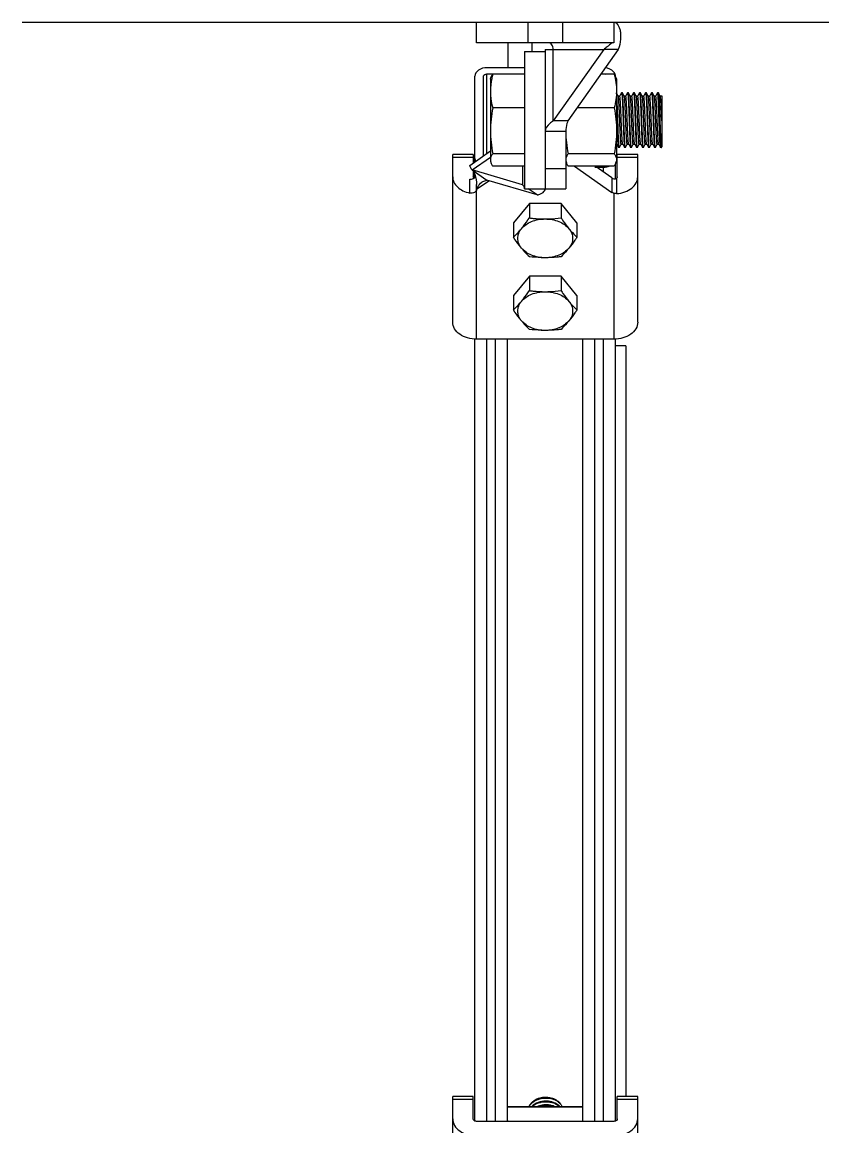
# Model space of a CAD drawing. Extents: x 27938 to 1507990, y 110129 to 923079.
# Drawn here: x 474675 to 477389, y 380201 to 383946 of the extents above; entities that cross this region are included whole.
import ezdxf

# ---------------------------------------------------------------- set-up
doc = ezdxf.new("R2010")
doc.units = 0
doc.header["$LTSCALE"] = 1000
doc.header["$MEASUREMENT"] = 0
doc.layers.add('BZ', color=2, linetype='Continuous')

msp = doc.modelspace()

# ---------------------------------------------------------------- linework, layer by layer
at = {"linetype": 'Continuous'}
for p, q in [((476215.9, 383876.5), (476215.9, 383946.2)), ((476215.9, 383946.2), (476680.6, 383946.2)), ((476390.2, 383876.5), (476390.2, 383946.2)), ((476506.3, 383946.2), (476506.3, 383876.5)), ((476680.6, 383946.2), (476680.6, 383876.5)), ((476680.6, 383876.5), (476215.9, 383876.5)), ((476322.1, 383876.5), (476322.1, 383791.4)), ((476402.6, 383876.5), (476402.6, 383846.1)), ((476378.5, 383846.1), (476378.5, 383381.5)), ((476378.5, 383846.1), (476448.2, 383846.1)), ((476448.2, 383853.3), (476448.2, 383381.5)), ((476448.2, 383853.3), (476646.5, 383853.3)), ((476646.5, 383853.3), (476475.4, 383611.3)), ((476475.4, 383611.3), (476475.4, 383853.3)), ((476695.8, 383853.3), (476524.7, 383611.3)), ((476695.8, 383853.3), (476646.5, 383853.3)), ((476378.5, 383791.4), (476250.7, 383791.4)), ((476210.1, 383472.8), (476210.1, 383762.6)), ((476239.1, 383493.3), (476239.1, 383762.6)), ((476250.7, 383501.5), (476250.7, 383770.9)), ((476250.7, 383770.9), (476378.5, 383770.9)), ((476262.4, 383753.2), (476264.2, 383758.3)), ((476262.4, 383753.2), (476262.4, 383474.4)), ((476378.5, 383769.3), (476270.2, 383769.3)), ((476682, 383769.3), (476636.4, 383769.3)), ((476637.5, 383770.9), (476645.7, 383770.9)), ((476645.7, 383769.3), (476645.7, 383770.9)), ((476688, 383758.3), (476689.8, 383753.2)), ((476689.8, 383753.2), (476689.8, 383474.4)), ((476695.8, 383695.7), (476689.8, 383706.1)), ((476706.9, 383706.6), (476700.7, 383695.8)), ((476706.9, 383706.6), (476707.1, 383706.7)), ((476709.7, 383706.7), (476707.1, 383706.7)), ((476709.9, 383706.6), (476709.7, 383706.7)), ((476716.1, 383695.7), (476709.9, 383706.6)), ((476727.3, 383706.6), (476721, 383695.8)), ((476727.3, 383706.6), (476727.5, 383706.7)), ((476730, 383706.7), (476727.5, 383706.7)), ((476730.2, 383706.6), (476730, 383706.7)), ((476736.5, 383695.7), (476730.2, 383706.6)), ((476747.6, 383706.6), (476741.3, 383695.8)), ((476747.6, 383706.6), (476747.8, 383706.7)), ((476750.3, 383706.7), (476747.8, 383706.7)), ((476750.5, 383706.6), (476750.3, 383706.7)), ((476756.8, 383695.7), (476750.5, 383706.6)), ((476767.9, 383706.6), (476761.7, 383695.8)), ((476767.9, 383706.6), (476768.1, 383706.7)), ((476770.7, 383706.7), (476768.1, 383706.7)), ((476770.9, 383706.6), (476770.7, 383706.7)), ((476777.1, 383695.7), (476770.9, 383706.6)), ((476788.3, 383706.6), (476782, 383695.8)), ((476788.3, 383706.6), (476788.5, 383706.7)), ((476791, 383706.7), (476788.5, 383706.7)), ((476791.2, 383706.6), (476791, 383706.7)), ((476797.4, 383695.7), (476791.2, 383706.6)), ((476808.6, 383706.6), (476802.3, 383695.8)), ((476808.6, 383706.6), (476808.8, 383706.7)), ((476811.3, 383706.7), (476808.8, 383706.7)), ((476811.5, 383706.6), (476811.3, 383706.7)), ((476817.8, 383695.7), (476811.5, 383706.6)), ((476828.9, 383706.6), (476822.7, 383695.8)), ((476829.1, 383706.7), (476828.9, 383706.6)), ((476831.6, 383706.7), (476829.1, 383706.7)), ((476831.6, 383706.7), (476831.8, 383706.6)), ((476838.1, 383695.7), (476831.8, 383706.6)), ((476831.8, 383706.6), (476831.9, 383706.4)), ((476695.9, 383695.5), (476695.8, 383695.7)), ((476700.8, 383695.7), (476695.8, 383695.7)), ((476696.1, 383695.2), (476695.9, 383695.5)), ((476716.2, 383695.5), (476716.1, 383695.7)), ((476721.1, 383695.7), (476716.1, 383695.7)), ((476736.6, 383695.5), (476736.5, 383695.7)), ((476741.4, 383695.7), (476736.5, 383695.7)), ((476756.9, 383695.5), (476756.8, 383695.7)), ((476761.8, 383695.7), (476756.8, 383695.7)), ((476757, 383695.3), (476756.9, 383695.5)), ((476777.2, 383695.5), (476777.1, 383695.7)), ((476782.1, 383695.7), (476777.1, 383695.7)), ((476797.5, 383695.5), (476797.4, 383695.7)), ((476802.4, 383695.7), (476797.4, 383695.7)), ((476817.9, 383695.5), (476817.8, 383695.7)), ((476822.7, 383695.7), (476817.8, 383695.7)), ((476838.2, 383695.5), (476838.1, 383695.7)), ((476843.1, 383695.7), (476838.1, 383695.7)), ((476843.2, 383696.1), (476843, 383695.8)), ((476843.2, 383695.7), (476843.1, 383695.7)), ((476843.2, 383696.1), (476843.2, 383523.1)), ((476378.5, 383655.5), (476270.2, 383655.5)), ((476682, 383655.5), (476555.9, 383655.5)), ((476524.7, 383611.3), (476475.4, 383611.3)), ((476517.9, 383575.7), (476448.2, 383575.7)), ((476517.9, 383575.7), (476517.9, 383381.5)), ((476689.8, 383531.9), (476690.5, 383531.9)), ((476690.4, 383532.1), (476690.5, 383531.9)), ((476690.5, 383531.9), (476696.8, 383521.1)), ((476696.8, 383521.1), (476697, 383520.9)), ((476699.5, 383520.9), (476697, 383520.9)), ((476699.7, 383521.1), (476699.5, 383520.9)), ((476699.7, 383521.1), (476705.9, 383531.9)), ((476705.9, 383531.9), (476710.8, 383531.9)), ((476710.7, 383532.1), (476710.6, 383532.3)), ((476710.7, 383532.1), (476710.8, 383531.9)), ((476710.8, 383531.9), (476717.1, 383521.1)), ((476717.1, 383521.1), (476717.3, 383520.9)), ((476719.8, 383520.9), (476717.3, 383520.9)), ((476720, 383521.1), (476719.8, 383520.9)), ((476720, 383521.1), (476726.3, 383531.9)), ((476726.2, 383531.9), (476731.1, 383531.9)), ((476731, 383532.1), (476731.1, 383531.9)), ((476731.1, 383531.9), (476737.4, 383521.1)), ((476737.4, 383521.1), (476737.6, 383520.9)), ((476740.2, 383520.9), (476737.6, 383520.9)), ((476740.4, 383521.1), (476740.2, 383520.9)), ((476740.4, 383521.1), (476746.6, 383531.9)), ((476746.5, 383531.9), (476751.5, 383531.9)), ((476751.4, 383532.1), (476751.5, 383531.9)), ((476751.5, 383531.9), (476757.8, 383521.1)), ((476757.8, 383521.1), (476758, 383520.9)), ((476760.5, 383520.9), (476758, 383520.9)), ((476760.7, 383521.1), (476760.5, 383520.9)), ((476760.7, 383521.1), (476766.9, 383531.9)), ((476766.8, 383531.9), (476771.8, 383531.9)), ((476771.7, 383532.1), (476771.8, 383531.9)), ((476771.8, 383531.9), (476778.1, 383521.1)), ((476778.1, 383521.1), (476778.3, 383520.9)), ((476780.8, 383520.9), (476778.3, 383520.9)), ((476781, 383521.1), (476780.8, 383520.9)), ((476781, 383521.1), (476787.2, 383531.9)), ((476787.2, 383531.9), (476792.1, 383531.9)), ((476792, 383532.1), (476792.1, 383531.9)), ((476792.1, 383531.9), (476798.4, 383521.1)), ((476798.4, 383521.1), (476798.6, 383520.9)), ((476801.1, 383520.9), (476798.6, 383520.9)), ((476801.3, 383521.1), (476801.1, 383520.9)), ((476801.3, 383521.1), (476807.6, 383531.9)), ((476807.5, 383531.9), (476812.5, 383531.9)), ((476812.4, 383532.1), (476811.7, 383534.6)), ((476812.4, 383532.1), (476812.5, 383531.9)), ((476812.5, 383531.9), (476818.7, 383521.1)), ((476818.7, 383521.1), (476818.9, 383520.9)), ((476821.5, 383520.9), (476818.9, 383520.9)), ((476821.7, 383521.1), (476821.5, 383520.9)), ((476821.7, 383521.1), (476827.9, 383531.9)), ((476827.8, 383531.9), (476832.8, 383531.9)), ((476832.7, 383532.1), (476832.8, 383531.9)), ((476832.8, 383531.9), (476839.1, 383521.1)), ((476841.8, 383520.9), (476839.3, 383520.9)), ((476841.8, 383520.9), (476842, 383521.1)), ((476842, 383521.1), (476843.2, 383523.1)), ((476134.6, 382928.9), (476134.6, 383497.7)), ((476204.3, 383497.7), (476134.6, 383497.7)), ((476204.3, 383487.5), (476134.6, 383487.5)), ((476192.9, 383460.6), (476262.4, 383509.8)), ((476200.6, 383445.2), (476262.4, 383488.9)), ((476204.3, 383497.7), (476204.3, 383468.7)), ((476378.5, 383500), (476270.2, 383500)), ((476682, 383500), (476525.8, 383500)), ((476692.1, 383421.8), (476692.1, 383497.7)), ((476761.8, 383497.7), (476692.1, 383497.7)), ((476761.8, 383487.5), (476692.1, 383487.5)), ((476761.8, 382928.9), (476761.8, 383497.7)), ((476200.6, 383445.2), (476249.9, 383410.4)), ((476371.7, 383395.1), (476200.6, 383445.2)), ((476262.4, 383474.4), (476264.2, 383469.3)), ((476378.5, 383458.3), (476270.2, 383458.3)), ((476371.7, 383458.3), (476371.7, 383395.1)), ((476448.2, 383449.5), (476517.9, 383449.5)), ((476517.9, 383474.4), (476519.8, 383469.3)), ((476682, 383458.3), (476525.8, 383458.3)), ((476547.5, 383458.3), (476673.7, 383369.1)), ((476616.6, 383454.6), (476645.7, 383454.6)), ((476673.7, 383418.4), (476617.2, 383458.3)), ((476645.7, 383438.2), (476645.7, 383454.6)), ((476686.3, 383415), (476686.3, 383465.6)), ((476688, 383469.3), (476689.8, 383474.4)), ((476192.7, 383366.7), (476192.7, 383413.6)), ((476204.3, 383442.6), (476204.3, 383421.8)), ((476210.1, 383419.2), (476210.1, 383429.4)), ((476210.1, 383429.3), (476213.3, 383417.7)), ((476215.9, 383379.5), (476256.7, 383408.4)), ((476421, 383360.3), (476249.9, 383410.4)), ((476673.7, 383418.4), (476673.7, 383369.1)), ((476690.1, 383417.2), (476690.1, 383364.7)), ((476215.9, 382871.5), (476215.9, 383395.2)), ((476378.5, 383381.5), (476517.9, 383381.5)), ((476421, 383360.3), (476391, 383381.5)), ((476394.5, 383331.4), (476340.9, 383265.7)), ((476394.5, 383331.4), (476394.5, 383282.6)), ((476501.8, 383331.4), (476394.5, 383331.4)), ((476501.8, 383331.4), (476501.8, 383282.6)), ((476555.5, 383265.7), (476501.8, 383331.4)), ((476680.5, 383365.8), (476680.5, 382871.5)), ((476340.9, 383265.7), (476340.9, 383216.8)), ((476555.5, 383265.7), (476555.5, 383216.8)), ((476394.5, 383085), (476340.9, 383019.3)), ((476394.5, 383085), (476394.5, 383036.1)), ((476501.8, 383085), (476394.5, 383085)), ((476501.8, 383085), (476501.8, 383036.1)), ((476555.5, 383019.3), (476501.8, 383085)), ((476340.9, 383019.3), (476340.9, 382970.4)), ((476555.5, 383019.3), (476555.5, 382970.4)), ((476210.1, 380221.2), (476210.1, 382871.5)), ((476680.5, 382871.5), (476215.9, 382871.5)), ((476250.7, 380220), (476250.7, 382871.5)), ((476279.8, 380220), (476279.8, 382871.5)), ((476320.4, 380220), (476320.4, 382871.5)), ((476576, 380220), (476576, 382871.5)), ((476616.6, 380220), (476616.6, 382871.5)), ((476645.7, 380220), (476645.7, 382871.5)), ((476686.3, 380221.2), (476686.3, 382871.5)), ((476721.2, 382848.8), (476686.3, 382848.8)), ((476721.2, 382848.8), (476721.2, 380304.1)), ((476134.6, 379735.4), (476134.6, 380304.1)), ((476204.3, 380304.1), (476134.6, 380304.1)), ((476204.3, 380228.2), (476204.3, 380304.1)), ((476692.1, 380228.2), (476692.1, 380304.1)), ((476761.8, 380304.1), (476692.1, 380304.1)), ((476761.8, 379735.4), (476761.8, 380304.1)), ((476204.3, 380293.9), (476134.6, 380293.9)), ((476320.4, 380271), (476576, 380271)), ((476320.4, 380269.3), (476576, 380269.3)), ((476761.8, 380293.9), (476692.1, 380293.9)), ((476680.5, 380220), (476215.9, 380220)), ((476322.5, 380221.5), (476323.9, 380220)), ((476572.5, 380220), (476573.9, 380221.5))]:
    msp.add_line(p, q, dxfattribs=at)
for points in [[(476204.8, 383442.2), (476206.6, 383438.5), (476210.1, 383429.3)], [(476213.3, 383417.7), (476215.4, 383404.7), (476215.9, 383395.2)]]:
    msp.add_lwpolyline(points, dxfattribs=at)
for centre, radius, start, end in [((476664.2, 383762.2), 22.2, 17.8947, 22.1691), ((476287.4, 383510.1), 108.4, 215.5714, 216.7651), ((476194.7, 383439.4), 25.6, 292.244, 297.8329), ((476195.4, 383438.1), 24, 297.8753, 299.7704), ((476108.3, 383457.8), 334.9, 313.9914, 320.7735), ((476627.1, 383392.1), 334.9, 219.2265, 226.0086), ((476108.3, 383211.4), 334.9, 313.9914, 320.7735), ((476627.1, 383145.7), 334.9, 219.2265, 226.0086), ((476453.4, 380231.5), 68.9, 69.4703, 74.8773), ((476450.7, 380221.5), 67.1, 100.3047, 102.2499), ((476450.8, 380208.7), 67.6, 99.5601, 100.813), ((476454.3, 380232.5), 66.1, 69.6939, 69.8962), ((476455.3, 380235), 63.5, 65.0364, 69.7243), ((476467.8, 380243.2), 40.6, 43.29, 44.8708)]:
    msp.add_arc(centre, radius, start, end, dxfattribs=at)
for points, knots in [([(476680.6, 383946.2), (476692.1, 383946.2), (476701.8, 383924.9), (476704, 383904.5), (476703.7, 383881.9), (476699.8, 383864.8), (476695.8, 383853.3)], [0, 0, 0, 0, 0.34128, 0.481725, 0.640517, 1, 1, 1, 1]), ([(476475.4, 383853.3), (476475.4, 383859), (476473.3, 383869.6), (476463.5, 383876.5), (476459, 383876.5)], [0, 0, 0, 0, 0.55976, 1, 1, 1, 1]), ([(476661.5, 383865.2), (476660.4, 383864.3), (476655.5, 383860.2), (476650.5, 383856.2), (476646.5, 383853.3)], [0, 0, 0, 0, 0.226541, 1, 1, 1, 1]), ([(476680.6, 383876.5), (476677.6, 383876.5), (476670.4, 383873), (476664.9, 383868.1), (476661.5, 383865.2)], [0, 0, 0, 0, 0.400704, 1, 1, 1, 1]), ([(476250.7, 383791.4), (476240.7, 383791.4), (476222.2, 383787.6), (476210.1, 383770.5), (476210.1, 383762.6)], [0, 0, 0, 0, 0.559767, 1, 1, 1, 1]), ([(476684.7, 383770.6), (476683.6, 383773.3), (476676.1, 383784.7), (476662, 383790), (476651.7, 383791.1)], [0, 0, 0, 0, 0.221061, 1, 1, 1, 1]), ([(476270.2, 383769.3), (476269, 383764.6), (476264.6, 383745.9), (476262.4, 383726.7), (476262.4, 383712.4)], [0, 0, 0, 0, 0.252048, 1, 1, 1, 1]), ([(476264.2, 383758.1), (476264.5, 383759.1), (476266.1, 383763), (476268.4, 383766.6), (476270.2, 383769.3)], [0, 0, 0, 0, 0.238306, 1, 1, 1, 1]), ([(476688, 383758.1), (476687.7, 383759.1), (476686.1, 383763), (476683.8, 383766.6), (476682, 383769.3)], [0, 0, 0, 0, 0.238306, 1, 1, 1, 1]), ([(476682, 383769.3), (476684.4, 383760), (476688.3, 383741.1), (476689.8, 383721.9), (476689.8, 383712.4)], [0, 0, 0, 0, 0.502209, 1, 1, 1, 1]), ([(476686.3, 383762.6), (476686.3, 383763.7), (476686.2, 383765.9), (476685.6, 383768), (476685.3, 383769)], [0, 0, 0, 0, 0.496614, 1, 1, 1, 1]), ([(476262.4, 383712.4), (476262.4, 383707.6), (476263.1, 383688.4), (476266.6, 383669.4), (476270.2, 383655.5)], [0, 0, 0, 0, 0.248826, 1, 1, 1, 1]), ([(476689.8, 383712.4), (476689.8, 383702.8), (476688.3, 383683.6), (476684.4, 383664.8), (476682, 383655.5)], [0, 0, 0, 0, 0.497791, 1, 1, 1, 1]), ([(476707.1, 383706.7), (476707.3, 383706.7), (476707.5, 383706.3), (476707.7, 383705.6), (476707.9, 383704.3), (476708.2, 383701.7), (476708.6, 383697.2), (476709.1, 383690.5), (476709.6, 383682.2), (476710, 383672.3), (476710.5, 383661.2), (476711.1, 383644.6), (476711.9, 383622.7), (476712.8, 383596.2), (476713.7, 383571.3), (476714.4, 383555.4), (476714.8, 383548.1)], [0, 0, 0, 0, 0.00218, 0.007156, 0.015174, 0.026244, 0.057342, 0.099842, 0.152844, 0.215209, 0.285592, 0.362474, 0.528996, 0.700446, 0.862075, 1, 1, 1, 1]), ([(476717.3, 383548.1), (476716.9, 383555.2), (476716.3, 383570.6), (476715.4, 383594.8), (476714.5, 383620.6), (476713.6, 383645.9), (476712.9, 383665.6), (476712.2, 383679.6), (476711.8, 383688.2), (476711.3, 383695.2), (476710.9, 383700.6), (476710.4, 383704.2), (476710.2, 383706), (476709.9, 383706.6)], [0, 0, 0, 0, 0.134252, 0.291372, 0.458537, 0.622096, 0.768683, 0.831794, 0.886343, 0.931217, 0.965509, 0.98855, 1, 1, 1, 1]), ([(476727.5, 383706.7), (476727.6, 383706.7), (476727.8, 383706.3), (476728, 383705.6), (476728.2, 383704.3), (476728.6, 383701.7), (476729, 383697.2), (476729.4, 383690.5), (476729.9, 383682.2), (476730.4, 383672.4), (476730.8, 383661.3), (476731.5, 383644.6), (476732.2, 383622.7), (476733.2, 383596.2), (476734.1, 383571.3), (476734.7, 383555.4), (476735.1, 383548.1)], [0, 0, 0, 0, 0.002174, 0.007143, 0.015154, 0.026218, 0.057307, 0.099799, 0.152794, 0.215155, 0.285537, 0.362422, 0.52895, 0.70041, 0.86206, 1, 1, 1, 1]), ([(476737.6, 383548.1), (476737.3, 383555.2), (476736.6, 383570.6), (476735.7, 383594.8), (476734.9, 383620.6), (476734, 383645.9), (476733.2, 383665.6), (476732.6, 383679.6), (476732.1, 383688.2), (476731.6, 383695.2), (476731.2, 383700.6), (476730.7, 383704.2), (476730.5, 383706), (476730.2, 383706.6)], [0, 0, 0, 0, 0.134248, 0.291362, 0.458527, 0.622086, 0.768676, 0.831791, 0.886342, 0.931217, 0.965509, 0.988549, 1, 1, 1, 1]), ([(476747.8, 383706.7), (476747.9, 383706.7), (476748.1, 383706.3), (476748.3, 383705.6), (476748.6, 383704.3), (476748.9, 383701.7), (476749.3, 383697.2), (476749.8, 383690.5), (476750.2, 383682.2), (476750.7, 383672.3), (476751.2, 383661.2), (476751.8, 383644.6), (476752.6, 383622.7), (476753.5, 383596.2), (476754.4, 383571.3), (476755.1, 383555.4), (476755.4, 383548.1)], [0, 0, 0, 0, 0.002175, 0.007145, 0.015158, 0.026223, 0.057313, 0.099807, 0.152805, 0.215171, 0.285555, 0.36244, 0.528965, 0.700426, 0.862068, 1, 1, 1, 1]), ([(476758, 383548.1), (476757.6, 383555.2), (476757, 383570.6), (476756.1, 383594.8), (476755.2, 383620.6), (476754.3, 383645.9), (476753.5, 383665.6), (476752.9, 383679.6), (476752.4, 383688.2), (476752, 383695.2), (476751.6, 383700.6), (476751.1, 383704.2), (476750.8, 383706), (476750.5, 383706.6)], [0, 0, 0, 0, 0.134249, 0.291369, 0.458531, 0.622086, 0.768675, 0.831789, 0.886339, 0.931214, 0.965507, 0.988549, 1, 1, 1, 1]), ([(476768.1, 383706.7), (476768.2, 383706.7), (476768.5, 383706.3), (476768.6, 383705.6), (476768.9, 383704.3), (476769.2, 383701.7), (476769.6, 383697.2), (476770.1, 383690.5), (476770.5, 383682.2), (476771, 383672.3), (476771.5, 383661.2), (476772.1, 383644.6), (476772.9, 383622.7), (476773.8, 383596.2), (476774.7, 383571.3), (476775.4, 383555.4), (476775.7, 383548.1)], [0, 0, 0, 0, 0.002179, 0.007154, 0.015171, 0.02624, 0.057337, 0.099835, 0.152836, 0.215199, 0.285581, 0.362463, 0.528986, 0.700438, 0.862072, 1, 1, 1, 1]), ([(476778.3, 383548.1), (476777.9, 383555.2), (476777.3, 383570.6), (476776.4, 383594.8), (476775.5, 383620.6), (476774.6, 383645.9), (476773.8, 383665.6), (476773.2, 383679.6), (476772.8, 383688.2), (476772.3, 383695.2), (476771.9, 383700.6), (476771.4, 383704.2), (476771.2, 383706), (476770.9, 383706.6)], [0, 0, 0, 0, 0.134251, 0.29137, 0.458536, 0.622096, 0.768683, 0.831794, 0.886344, 0.931218, 0.96551, 0.98855, 1, 1, 1, 1]), ([(476788.5, 383706.7), (476788.6, 383706.7), (476788.8, 383706.3), (476789, 383705.6), (476789.2, 383704.3), (476789.5, 383701.7), (476790, 383697.2), (476790.4, 383690.5), (476790.9, 383682.2), (476791.3, 383672.4), (476791.8, 383661.3), (476792.5, 383644.6), (476793.2, 383622.7), (476794.1, 383596.2), (476795.1, 383571.3), (476795.7, 383555.4), (476796.1, 383548.1)], [0, 0, 0, 0, 0.002173, 0.00714, 0.01515, 0.026213, 0.0573, 0.09979, 0.152784, 0.215145, 0.285528, 0.362414, 0.528942, 0.700406, 0.862059, 1, 1, 1, 1]), ([(476798.6, 383548.1), (476798.3, 383555.2), (476797.6, 383570.6), (476796.7, 383594.8), (476795.8, 383620.6), (476794.9, 383645.9), (476794.2, 383665.6), (476793.5, 383679.6), (476793.1, 383688.2), (476792.6, 383695.2), (476792.2, 383700.6), (476791.7, 383704.2), (476791.5, 383706), (476791.2, 383706.6)], [0, 0, 0, 0, 0.134247, 0.291362, 0.458526, 0.622082, 0.768672, 0.831787, 0.88634, 0.931215, 0.965508, 0.988549, 1, 1, 1, 1]), ([(476808.8, 383706.7), (476808.9, 383706.7), (476809.1, 383706.3), (476809.3, 383705.6), (476809.5, 383704.3), (476809.9, 383701.7), (476810.3, 383697.2), (476810.7, 383690.5), (476811.2, 383682.2), (476811.7, 383672.3), (476812.1, 383661.2), (476812.8, 383644.6), (476813.6, 383622.7), (476814.5, 383596.2), (476815.4, 383571.3), (476816, 383555.4), (476816.4, 383548.1)], [0, 0, 0, 0, 0.002177, 0.007149, 0.015163, 0.02623, 0.057323, 0.099818, 0.152818, 0.215183, 0.285568, 0.362452, 0.528976, 0.700434, 0.862071, 1, 1, 1, 1]), ([(476818.9, 383548.1), (476818.6, 383555.2), (476817.9, 383570.6), (476817.1, 383594.8), (476816.2, 383620.6), (476815.3, 383645.9), (476814.5, 383665.6), (476813.9, 383679.6), (476813.4, 383688.2), (476813, 383695.2), (476812.5, 383700.6), (476812.1, 383704.2), (476811.8, 383706), (476811.5, 383706.6)], [0, 0, 0, 0, 0.134252, 0.291372, 0.458534, 0.62209, 0.768678, 0.831791, 0.88634, 0.931215, 0.965508, 0.988549, 1, 1, 1, 1]), ([(476839.1, 383521.1), (476838.9, 383521.3), (476838.7, 383522.3), (476838.4, 383524.1), (476838.1, 383526.8), (476837.7, 383531.9), (476837.1, 383540.1), (476836.5, 383551.9), (476835.9, 383566), (476835.3, 383581.9), (476834.7, 383599), (476834.1, 383616.6), (476833.5, 383634.1), (476832.9, 383650.8), (476832.3, 383666.2), (476831.7, 383679.7), (476831.1, 383689.5), (476830.7, 383695.9), (476830.4, 383699.7), (476830.1, 383702.6), (476829.8, 383704.8), (476829.5, 383706), (476829.3, 383706.7), (476829.1, 383706.7)], [0, 0, 0, 0, 0.005461, 0.015369, 0.029712, 0.048378, 0.097984, 0.162392, 0.239234, 0.32568, 0.418537, 0.514379, 0.609666, 0.700878, 0.784648, 0.857887, 0.917894, 0.942228, 0.962473, 0.978452, 0.990029, 0.997146, 1, 1, 1, 1]), ([(476831.9, 383706.4), (476832.1, 383706), (476832.3, 383705), (476832.8, 383701.8), (476833.2, 383695.8), (476833.8, 383686.5), (476834.4, 383674.5), (476835, 383660.3), (476835.6, 383644.5), (476836.3, 383627.5), (476836.9, 383610), (476837.5, 383592.6), (476838.1, 383576), (476838.7, 383560.8), (476839.3, 383547.6), (476839.8, 383537.9), (476840.2, 383531.5), (476840.5, 383527.8), (476840.8, 383525), (476841.1, 383522.8), (476841.4, 383521.7), (476841.6, 383520.9), (476841.8, 383520.9)], [0, 0, 0, 0, 0.006475, 0.017345, 0.052019, 0.102898, 0.168161, 0.245445, 0.331943, 0.424513, 0.519786, 0.6143, 0.704615, 0.787448, 0.85979, 0.919015, 0.943021, 0.962988, 0.978745, 0.990161, 0.99718, 1, 1, 1, 1]), ([(476697, 383548.1), (476696.2, 383562.8), (476695.4, 383586), (476694.3, 383617.6), (476693.4, 383642.2), (476692.6, 383664.5), (476691.7, 383683.1), (476691, 383695.4), (476690.4, 383702.4), (476690, 383704.8), (476689.8, 383705.7)], [0, 0, 0, 0, 0.280313, 0.441626, 0.601058, 0.746568, 0.867171, 0.953784, 0.982215, 1, 1, 1, 1]), ([(476689.8, 383669.2), (476690.3, 383659.3), (476691.8, 383619), (476692.9, 383578.6), (476694.4, 383548.1)], [0, 0, 0, 0, 0.243471, 1, 1, 1, 1]), ([(476705.9, 383531.9), (476705.7, 383531.9), (476705.4, 383532.6), (476705.2, 383533.6), (476704.9, 383535.4), (476704.6, 383537.9), (476704.3, 383541.1), (476703.9, 383546.6), (476703.3, 383555), (476702.8, 383566.4), (476702.2, 383579.6), (476701.6, 383594), (476701, 383609.1), (476700.4, 383624.4), (476699.8, 383639.3), (476699.2, 383653.3), (476698.6, 383665.8), (476698, 383676.6), (476697.4, 383685.1), (476696.8, 383691), (476696.4, 383694.1), (476696.1, 383695.2)], [0, 0, 0, 0, 0.002911, 0.009851, 0.021077, 0.036552, 0.056152, 0.079719, 0.137881, 0.208992, 0.29053, 0.379595, 0.473019, 0.567477, 0.659607, 0.74613, 0.82397, 0.89036, 0.94295, 0.979899, 1, 1, 1, 1]), ([(476710.6, 383532.3), (476710.2, 383533.3), (476709.9, 383536.3), (476709.2, 383542.1), (476708.7, 383550.4), (476708.1, 383561.1), (476707.5, 383573.6), (476706.9, 383587.6), (476706.3, 383602.5), (476705.7, 383617.9), (476705.1, 383633.1), (476704.5, 383647.6), (476703.9, 383660.9), (476703.3, 383672.4), (476702.8, 383680.9), (476702.3, 383686.4), (476702, 383689.6), (476701.7, 383692.1), (476701.4, 383694.1), (476701.2, 383695.1), (476700.9, 383695.7), (476700.8, 383695.7)], [0, 0, 0, 0, 0.018814, 0.054691, 0.106467, 0.172314, 0.249877, 0.336373, 0.428694, 0.52352, 0.617441, 0.707082, 0.789219, 0.860904, 0.919566, 0.943342, 0.96312, 0.978736, 0.990065, 0.997067, 1, 1, 1, 1]), ([(476726.2, 383531.9), (476726, 383531.9), (476725.7, 383532.6), (476725.5, 383533.6), (476725.2, 383535.6), (476724.9, 383538.1), (476724.6, 383541.4), (476724.2, 383547.1), (476723.6, 383555.6), (476723, 383567.4), (476722.4, 383580.9), (476721.8, 383595.7), (476721.2, 383611), (476720.6, 383626.5), (476720, 383641.5), (476719.4, 383655.5), (476718.8, 383668), (476718.2, 383678.5), (476717.6, 383686.6), (476717.1, 383691.7), (476716.6, 383694.4), (476716.4, 383695.2), (476716.2, 383695.5)], [0, 0, 0, 0, 0.002979, 0.01011, 0.021658, 0.037569, 0.057721, 0.081935, 0.141647, 0.214533, 0.297928, 0.388772, 0.483731, 0.57932, 0.672029, 0.758454, 0.835426, 0.900125, 0.95019, 0.983823, 0.99411, 1, 1, 1, 1]), ([(476731, 383532.1), (476730.9, 383532.4), (476730.7, 383533.3), (476730.2, 383535.9), (476729.7, 383541.1), (476729.1, 383549.1), (476728.5, 383559.6), (476727.9, 383572.1), (476727.3, 383586.1), (476726.7, 383601.1), (476726.1, 383616.6), (476725.5, 383632), (476724.9, 383646.7), (476724.2, 383660.2), (476723.6, 383672), (476723.1, 383680.5), (476722.7, 383686.2), (476722.4, 383689.5), (476722.1, 383692.1), (476721.8, 383694), (476721.5, 383695), (476721.3, 383695.7), (476721.1, 383695.7)], [0, 0, 0, 0, 0.005873, 0.016149, 0.049758, 0.099805, 0.164491, 0.241456, 0.327881, 0.420594, 0.516191, 0.611162, 0.702019, 0.785427, 0.858327, 0.918049, 0.942268, 0.962424, 0.978339, 0.989888, 0.997021, 1, 1, 1, 1]), ([(476746.5, 383531.9), (476746.3, 383531.9), (476746.1, 383532.6), (476745.8, 383533.6), (476745.5, 383535.6), (476745.2, 383538.1), (476744.9, 383541.4), (476744.5, 383547.1), (476744, 383555.6), (476743.4, 383567.4), (476742.8, 383580.9), (476742.1, 383595.7), (476741.5, 383611), (476740.9, 383626.5), (476740.3, 383641.5), (476739.7, 383655.5), (476739.1, 383668), (476738.5, 383678.5), (476737.9, 383686.6), (476737.4, 383691.7), (476736.9, 383694.4), (476736.7, 383695.2), (476736.6, 383695.5)], [0, 0, 0, 0, 0.002978, 0.01011, 0.021657, 0.037569, 0.057721, 0.081935, 0.141646, 0.214533, 0.297927, 0.388772, 0.483732, 0.579321, 0.67203, 0.758455, 0.835427, 0.900125, 0.95019, 0.983823, 0.994113, 1, 1, 1, 1]), ([(476751.4, 383532.1), (476751.2, 383532.4), (476751, 383533.3), (476750.5, 383535.9), (476750, 383541.1), (476749.4, 383549.1), (476748.8, 383559.6), (476748.2, 383572.1), (476747.6, 383586.1), (476747, 383601.1), (476746.4, 383616.6), (476745.8, 383632), (476745.2, 383646.7), (476744.6, 383660.2), (476744, 383672), (476743.4, 383680.5), (476743, 383686.2), (476742.7, 383689.5), (476742.4, 383692.1), (476742.1, 383694), (476741.9, 383695), (476741.6, 383695.7), (476741.4, 383695.7)], [0, 0, 0, 0, 0.005876, 0.016149, 0.049759, 0.099805, 0.164492, 0.241457, 0.327882, 0.420595, 0.516191, 0.611162, 0.702019, 0.785427, 0.858326, 0.918049, 0.942268, 0.962424, 0.978338, 0.989888, 0.99702, 1, 1, 1, 1]), ([(476766.8, 383531.9), (476766.7, 383531.9), (476766.4, 383532.6), (476766.2, 383533.6), (476765.9, 383535.5), (476765.6, 383538), (476765.3, 383541.2), (476764.8, 383546.8), (476764.3, 383555.3), (476763.7, 383566.9), (476763.1, 383580.2), (476762.5, 383594.7), (476761.9, 383610), (476761.3, 383625.3), (476760.7, 383640.3), (476760.1, 383654.3), (476759.5, 383666.8), (476758.9, 383677.4), (476758.3, 383685.7), (476757.7, 383691.4), (476757.4, 383694.4), (476757, 383695.3)], [0, 0, 0, 0, 0.00294, 0.009963, 0.021326, 0.036989, 0.056826, 0.080671, 0.139499, 0.211374, 0.29371, 0.383542, 0.477628, 0.572576, 0.664959, 0.751445, 0.828916, 0.894583, 0.946089, 0.981611, 1, 1, 1, 1]), ([(476771.5, 383532.5), (476771.2, 383533.6), (476770.8, 383536.7), (476770.2, 383542.7), (476769.6, 383551.3), (476769, 383562), (476768.4, 383574.6), (476767.8, 383588.6), (476767.2, 383603.5), (476766.6, 383618.7), (476766, 383633.8), (476765.4, 383648.1), (476764.8, 383661.3), (476764.3, 383672.7), (476763.7, 383681), (476763.3, 383686.5), (476763, 383689.7), (476762.7, 383692.2), (476762.4, 383694.1), (476762.2, 383695.1), (476761.9, 383695.7), (476761.8, 383695.7)], [0, 0, 0, 0, 0.020522, 0.05782, 0.110674, 0.177241, 0.25517, 0.341702, 0.433769, 0.528107, 0.621369, 0.710247, 0.791589, 0.862513, 0.920514, 0.944012, 0.963555, 0.978984, 0.990176, 0.997096, 1, 1, 1, 1]), ([(476787.2, 383531.9), (476787, 383531.9), (476786.7, 383532.6), (476786.5, 383533.6), (476786.2, 383535.6), (476785.9, 383538.1), (476785.6, 383541.4), (476785.1, 383547.1), (476784.6, 383555.6), (476784, 383567.4), (476783.4, 383580.9), (476782.8, 383595.7), (476782.2, 383611), (476781.6, 383626.5), (476781, 383641.5), (476780.4, 383655.5), (476779.8, 383668), (476779.2, 383678.5), (476778.6, 383686.6), (476778.1, 383691.7), (476777.6, 383694.4), (476777.4, 383695.2), (476777.2, 383695.5)], [0, 0, 0, 0, 0.002979, 0.01011, 0.021658, 0.037569, 0.057721, 0.081935, 0.141647, 0.214533, 0.297928, 0.388772, 0.483732, 0.57932, 0.672029, 0.758455, 0.835426, 0.900125, 0.95019, 0.983823, 0.994111, 1, 1, 1, 1]), ([(476792, 383532.1), (476791.9, 383532.4), (476791.6, 383533.3), (476791.2, 383535.9), (476790.7, 383541.1), (476790.1, 383549.1), (476789.5, 383559.6), (476788.9, 383572.1), (476788.3, 383586.1), (476787.7, 383601.1), (476787.1, 383616.6), (476786.4, 383632), (476785.8, 383646.7), (476785.2, 383660.2), (476784.6, 383672), (476784.1, 383680.5), (476783.7, 383686.2), (476783.4, 383689.5), (476783.1, 383692.1), (476782.8, 383694), (476782.5, 383695), (476782.2, 383695.7), (476782.1, 383695.7)], [0, 0, 0, 0, 0.005874, 0.016149, 0.049759, 0.099805, 0.164491, 0.241457, 0.327881, 0.420594, 0.516191, 0.611162, 0.702019, 0.785427, 0.858327, 0.918049, 0.942268, 0.962424, 0.978338, 0.989888, 0.997021, 1, 1, 1, 1]), ([(476806.7, 383534.6), (476806, 383538.6), (476805.3, 383549.4), (476804.2, 383568.8), (476803.2, 383593.8), (476802.1, 383621.2), (476801.2, 383644.1), (476800.4, 383661), (476799.9, 383671.9), (476799.3, 383680.9), (476798.8, 383687.8), (476798.3, 383692.2), (476797.9, 383694.5), (476797.7, 383695.3), (476797.5, 383695.5)], [0, 0, 0, 0, 0.074943, 0.200842, 0.362373, 0.539776, 0.711331, 0.788253, 0.85604, 0.912609, 0.95623, 0.985597, 0.994677, 1, 1, 1, 1]), ([(476811.7, 383534.6), (476811.1, 383538.7), (476810.4, 383549.9), (476809.3, 383570), (476808.2, 383595.8), (476807.3, 383619.3), (476806.5, 383638.4), (476805.9, 383651.9), (476805.4, 383664.1), (476804.8, 383674.7), (476804.2, 383683.3), (476803.7, 383689.1), (476803.3, 383692.5), (476803, 383694.2), (476802.8, 383695.1), (476802.6, 383695.7), (476802.4, 383695.7)], [0, 0, 0, 0, 0.077318, 0.207666, 0.3744, 0.556123, 0.645307, 0.729501, 0.805982, 0.872279, 0.926255, 0.966184, 0.980475, 0.990844, 0.997262, 1, 1, 1, 1]), ([(476827.8, 383531.9), (476827.7, 383531.9), (476827.4, 383532.6), (476827.1, 383533.6), (476826.8, 383535.6), (476826.5, 383538.1), (476826.2, 383541.4), (476825.8, 383547.1), (476825.3, 383555.6), (476824.7, 383567.4), (476824.1, 383580.9), (476823.5, 383595.7), (476822.8, 383611), (476822.2, 383626.5), (476821.6, 383641.5), (476821, 383655.5), (476820.4, 383668), (476819.8, 383678.5), (476819.2, 383686.6), (476818.7, 383691.7), (476818.3, 383694.4), (476818, 383695.2), (476817.9, 383695.5)], [0, 0, 0, 0, 0.002979, 0.01011, 0.021658, 0.037569, 0.057721, 0.081935, 0.141647, 0.214533, 0.297928, 0.388772, 0.483731, 0.57932, 0.672029, 0.758454, 0.835426, 0.900125, 0.95019, 0.983823, 0.99411, 1, 1, 1, 1]), ([(476832.7, 383532.1), (476832.5, 383532.4), (476832.3, 383533.3), (476831.8, 383535.9), (476831.3, 383541.1), (476830.7, 383549.1), (476830.1, 383559.6), (476829.5, 383572.1), (476828.9, 383586.1), (476828.3, 383601.1), (476827.7, 383616.6), (476827.1, 383632), (476826.5, 383646.7), (476825.9, 383660.2), (476825.3, 383672), (476824.8, 383680.5), (476824.3, 383686.2), (476824, 383689.5), (476823.7, 383692.1), (476823.4, 383694), (476823.2, 383695), (476822.9, 383695.7), (476822.7, 383695.7)], [0, 0, 0, 0, 0.005876, 0.016149, 0.049759, 0.099805, 0.164492, 0.241457, 0.327882, 0.420595, 0.516192, 0.611162, 0.702019, 0.785427, 0.858326, 0.918049, 0.942268, 0.962424, 0.978338, 0.989888, 0.99702, 1, 1, 1, 1]), ([(476843.2, 383611.4), (476842.8, 383621.6), (476842.2, 383636.6), (476841.3, 383655.7), (476840.7, 383668.1), (476840.1, 383678.6), (476839.5, 383686.6), (476839.1, 383691.7), (476838.6, 383694.4), (476838.4, 383695.2), (476838.2, 383695.5)], [0, 0, 0, 0, 0.365048, 0.532447, 0.681469, 0.806694, 0.90358, 0.968671, 0.988591, 1, 1, 1, 1]), ([(476475.4, 383611.3), (476471.4, 383608.6), (476459.5, 383599.7), (476448.2, 383586), (476448.2, 383575.7)], [0, 0, 0, 0, 0.32007, 1, 1, 1, 1]), ([(476524.7, 383611.3), (476523.7, 383608.4), (476519.9, 383596.9), (476517.9, 383584.7), (476517.9, 383575.7)], [0, 0, 0, 0, 0.257441, 1, 1, 1, 1]), ([(476690.4, 383532.1), (476690.3, 383532.2), (476690.1, 383532.9), (476689.9, 383533.6), (476689.8, 383534.3)], [0, 0, 0, 0, 0.15445, 1, 1, 1, 1]), ([(476694.4, 383548.1), (476694.6, 383544.5), (476694.9, 383538.2), (476695.4, 383530.8), (476695.9, 383526.2), (476696.1, 383523.8), (476696.4, 383522.2), (476696.6, 383521.3), (476696.8, 383521.1)], [0, 0, 0, 0, 0.396699, 0.701381, 0.816026, 0.904317, 0.965635, 1, 1, 1, 1]), ([(476699.5, 383520.9), (476699.3, 383520.9), (476699.1, 383521.7), (476698.8, 383522.9), (476698.5, 383525.2), (476698.2, 383528.2), (476697.9, 383532.1), (476697.4, 383538.8), (476697.2, 383544.2), (476697, 383548.1)], [0, 0, 0, 0, 0.020032, 0.070193, 0.151802, 0.264388, 0.406949, 0.578205, 1, 1, 1, 1]), ([(476714.8, 383548.1), (476714.9, 383544.5), (476715.3, 383538.2), (476715.8, 383530.8), (476716.2, 383526.2), (476716.5, 383523.8), (476716.8, 383522.2), (476717, 383521.3), (476717.1, 383521.1)], [0, 0, 0, 0, 0.396703, 0.701378, 0.816024, 0.904313, 0.965634, 1, 1, 1, 1]), ([(476719.8, 383520.9), (476719.7, 383520.9), (476719.4, 383521.7), (476719.1, 383522.9), (476718.8, 383525.2), (476718.5, 383528.2), (476718.2, 383532.1), (476717.8, 383538.8), (476717.5, 383544.2), (476717.3, 383548.1)], [0, 0, 0, 0, 0.019992, 0.070121, 0.15171, 0.264292, 0.406859, 0.578131, 1, 1, 1, 1]), ([(476735.1, 383548.1), (476735.3, 383544.5), (476735.6, 383538.2), (476736.1, 383530.8), (476736.5, 383526.2), (476736.8, 383523.8), (476737.1, 383522.2), (476737.3, 383521.3), (476737.4, 383521.1)], [0, 0, 0, 0, 0.396697, 0.701376, 0.816023, 0.904315, 0.965634, 1, 1, 1, 1]), ([(476740.2, 383520.9), (476740, 383520.9), (476739.7, 383521.7), (476739.5, 383522.9), (476739.2, 383525.2), (476738.9, 383528.2), (476738.5, 383532.1), (476738.1, 383538.8), (476737.8, 383544.2), (476737.6, 383548.1)], [0, 0, 0, 0, 0.020046, 0.070224, 0.151839, 0.264427, 0.406984, 0.57823, 1, 1, 1, 1]), ([(476755.4, 383548.1), (476755.6, 383544.5), (476755.9, 383538.2), (476756.4, 383530.8), (476756.8, 383526.2), (476757.1, 383523.8), (476757.4, 383522.2), (476757.6, 383521.3), (476757.8, 383521.1)], [0, 0, 0, 0, 0.3967, 0.70138, 0.816026, 0.904316, 0.965635, 1, 1, 1, 1]), ([(476760.5, 383520.9), (476760.3, 383520.9), (476760.1, 383521.7), (476759.8, 383522.9), (476759.5, 383525.2), (476759.2, 383528.2), (476758.9, 383532.1), (476758.4, 383538.8), (476758.1, 383544.2), (476758, 383548.1)], [0, 0, 0, 0, 0.020019, 0.070169, 0.151771, 0.264355, 0.406918, 0.57818, 1, 1, 1, 1]), ([(476775.7, 383548.1), (476775.9, 383544.5), (476776.3, 383538.2), (476776.8, 383530.8), (476777.2, 383526.2), (476777.5, 383523.8), (476777.7, 383522.2), (476777.9, 383521.3), (476778.1, 383521.1)], [0, 0, 0, 0, 0.396702, 0.701375, 0.816022, 0.904313, 0.965635, 1, 1, 1, 1]), ([(476780.8, 383520.9), (476780.6, 383520.9), (476780.4, 383521.7), (476780.1, 383522.9), (476779.8, 383525.2), (476779.5, 383528.2), (476779.2, 383532.1), (476778.8, 383538.8), (476778.5, 383544.2), (476778.3, 383548.1)], [0, 0, 0, 0, 0.020003, 0.070142, 0.151736, 0.26432, 0.406884, 0.578149, 1, 1, 1, 1]), ([(476796.1, 383548.1), (476796.3, 383544.5), (476796.6, 383538.2), (476797.1, 383530.8), (476797.5, 383526.2), (476797.8, 383523.8), (476798.1, 383522.2), (476798.3, 383521.3), (476798.4, 383521.1)], [0, 0, 0, 0, 0.396699, 0.701381, 0.816026, 0.904317, 0.965635, 1, 1, 1, 1]), ([(476800.3, 383523.9), (476799.9, 383527), (476799.3, 383535.1), (476798.9, 383543.1), (476798.6, 383548.1)], [0, 0, 0, 0, 0.384851, 1, 1, 1, 1]), ([(476801.1, 383520.9), (476801.1, 383520.9), (476800.9, 383521.2), (476800.6, 383522.2), (476800.4, 383523.2), (476800.3, 383523.9)], [0, 0, 0, 0, 0.088107, 0.278317, 1, 1, 1, 1]), ([(476807.5, 383531.9), (476807.2, 383531.9), (476806.9, 383533.2), (476806.8, 383533.9), (476806.7, 383534.6)], [0, 0, 0, 0, 0.278506, 1, 1, 1, 1]), ([(476816.4, 383548.1), (476816.6, 383543.1), (476817.1, 383535.1), (476817.7, 383527), (476818.1, 383523.9)], [0, 0, 0, 0, 0.615149, 1, 1, 1, 1]), ([(476818.1, 383523.9), (476818.2, 383523.3), (476818.4, 383522.3), (476818.6, 383521.4), (476818.7, 383521.1)], [0, 0, 0, 0, 0.645687, 1, 1, 1, 1]), ([(476821.5, 383520.9), (476821.3, 383520.9), (476821, 383521.7), (476820.8, 383522.9), (476820.5, 383525.2), (476820.2, 383528.2), (476819.9, 383532.1), (476819.4, 383538.8), (476819.1, 383544.2), (476818.9, 383548.1)], [0, 0, 0, 0, 0.020006, 0.070146, 0.151741, 0.264322, 0.406888, 0.578156, 1, 1, 1, 1]), ([(476839.3, 383520.9), (476839.2, 383520.9), (476839.2, 383520.9), (476839.1, 383521), (476839.1, 383521.1)], [0, 0, 0, 0, 0.399347, 1, 1, 1, 1]), ([(476270.2, 383500), (476267.9, 383496.8), (476264, 383490.3), (476262.4, 383482.7), (476262.4, 383479.2)], [0, 0, 0, 0, 0.526507, 1, 1, 1, 1]), ([(476525.8, 383500), (476523.5, 383496.8), (476519.6, 383490.3), (476517.9, 383482.7), (476517.9, 383479.2)], [0, 0, 0, 0, 0.526507, 1, 1, 1, 1]), ([(476682, 383500), (476684.3, 383496.8), (476688.1, 383490.3), (476689.8, 383482.7), (476689.8, 383479.2)], [0, 0, 0, 0, 0.526507, 1, 1, 1, 1]), ([(476199.3, 383447), (476197.1, 383450), (476194.5, 383454.2), (476192.6, 383458.6), (476192.5, 383460.4), (476192.9, 383460.6)], [0, 0, 0, 0, 0.718432, 0.910505, 1, 1, 1, 1]), ([(476262.4, 383479.2), (476262.4, 383476.7), (476262.9, 383473.4), (476263.9, 383470.3), (476264.2, 383469.5)], [0, 0, 0, 0, 0.743021, 1, 1, 1, 1]), ([(476264.2, 383469.5), (476264.5, 383468.5), (476266.1, 383464.6), (476268.4, 383461), (476270.2, 383458.3)], [0, 0, 0, 0, 0.238306, 1, 1, 1, 1]), ([(476517.9, 383479.2), (476517.9, 383478.4), (476518.1, 383475.1), (476518.9, 383471.8), (476519.7, 383469.5)], [0, 0, 0, 0, 0.24568, 1, 1, 1, 1]), ([(476519.7, 383469.5), (476520.1, 383468.5), (476521.7, 383464.6), (476523.9, 383461), (476525.8, 383458.3)], [0, 0, 0, 0, 0.238306, 1, 1, 1, 1]), ([(476688, 383469.5), (476687.7, 383468.5), (476686.1, 383464.6), (476683.8, 383461), (476682, 383458.3)], [0, 0, 0, 0, 0.238306, 1, 1, 1, 1]), ([(476689.8, 383479.2), (476689.8, 383478.4), (476689.7, 383475.1), (476688.9, 383471.8), (476688, 383469.5)], [0, 0, 0, 0, 0.24568, 1, 1, 1, 1]), ([(476134.6, 383421.8), (476134.6, 383415.6), (476137.7, 383402.5), (476150.5, 383386), (476169.5, 383373.4), (476184.7, 383368.4), (476192.7, 383366.7)], [0, 0, 0, 0, 0.215862, 0.450689, 0.713102, 1, 1, 1, 1]), ([(476233.1, 383403.7), (476234.3, 383404.6), (476239.5, 383407.7), (476245.4, 383409.5), (476249.9, 383410.4)], [0, 0, 0, 0, 0.236507, 1, 1, 1, 1]), ([(476690.1, 383364.7), (476699.7, 383365.5), (476717.9, 383369.3), (476741.4, 383381.8), (476757.7, 383399.7), (476761.8, 383414.7), (476761.8, 383421.8)], [0, 0, 0, 0, 0.28821, 0.553531, 0.788229, 1, 1, 1, 1]), ([(476215.9, 383379.5), (476215.4, 383375.2), (476208.5, 383366.3), (476197.9, 383365.6), (476192.7, 383366.7)], [0, 0, 0, 0, 0.450677, 1, 1, 1, 1]), ([(476215.9, 383379.5), (476217.1, 383382.1), (476221.3, 383391.1), (476227.3, 383399.6), (476233.1, 383403.7)], [0, 0, 0, 0, 0.286839, 1, 1, 1, 1]), ([(476378.5, 383381.5), (476378.5, 383382.5), (476377.7, 383387.7), (476374.3, 383391.9), (476371.7, 383395.1)], [0, 0, 0, 0, 0.20333, 1, 1, 1, 1]), ([(476421, 383360.3), (476424.9, 383361.1), (476432.1, 383363.3), (476442.7, 383369), (476448.2, 383376.7), (476448.2, 383381.5)], [0, 0, 0, 0, 0.332264, 0.60543, 1, 1, 1, 1]), ([(476367.7, 383246), (476370, 383248.8), (476379.4, 383260.7), (476388.1, 383273), (476394.5, 383282.6)], [0, 0, 0, 0, 0.239452, 1, 1, 1, 1]), ([(476367.7, 383246), (476376.5, 383256.8), (476402.5, 383273.7), (476432.4, 383278.9), (476448.2, 383278.9)], [0, 0, 0, 0, 0.468341, 1, 1, 1, 1]), ([(476394.5, 383282.6), (476399, 383282), (476416.8, 383279.9), (476434.7, 383278.9), (476448.2, 383278.9)], [0, 0, 0, 0, 0.249182, 1, 1, 1, 1]), ([(476448.2, 383278.9), (476452.7, 383278.9), (476470.6, 383279.2), (476488.5, 383280.8), (476501.8, 383282.6)], [0, 0, 0, 0, 0.250767, 1, 1, 1, 1]), ([(476448.2, 383278.9), (476464, 383278.9), (476493.9, 383273.7), (476519.9, 383256.8), (476528.7, 383246)], [0, 0, 0, 0, 0.531659, 1, 1, 1, 1]), ([(476501.8, 383282.6), (476504, 383279.3), (476512.6, 383266.8), (476521.6, 383254.7), (476528.7, 383246)], [0, 0, 0, 0, 0.259411, 1, 1, 1, 1]), ([(476367.7, 383180.3), (476363.8, 383185), (476357.6, 383195.4), (476354.2, 383213.1), (476357.6, 383230.9), (476363.8, 383241.3), (476367.7, 383246)], [0, 0, 0, 0, 0.257487, 0.5, 0.742513, 1, 1, 1, 1]), ([(476528.7, 383246), (476530.9, 383243.3), (476539.4, 383233.2), (476548.5, 383223.6), (476555.5, 383216.8)], [0, 0, 0, 0, 0.264209, 1, 1, 1, 1]), ([(476528.7, 383246), (476532.5, 383241.3), (476538.8, 383230.9), (476542.2, 383213.1), (476538.8, 383195.4), (476532.5, 383185), (476528.7, 383180.3)], [0, 0, 0, 0, 0.257487, 0.5, 0.742513, 1, 1, 1, 1]), ([(476367.7, 383180.3), (476365.4, 383183.1), (476356, 383194.9), (476347.3, 383207.3), (476340.9, 383216.8)], [0, 0, 0, 0, 0.239452, 1, 1, 1, 1]), ([(476555.5, 383216.8), (476553.3, 383213.6), (476544.8, 383201.1), (476535.8, 383189), (476528.7, 383180.3)], [0, 0, 0, 0, 0.259411, 1, 1, 1, 1]), ([(476448.2, 383147.4), (476432.4, 383147.4), (476402.5, 383152.6), (476376.5, 383169.5), (476367.7, 383180.3)], [0, 0, 0, 0, 0.531659, 1, 1, 1, 1]), ([(476448.2, 383147.4), (476443.7, 383147.4), (476425.8, 383147.8), (476407.9, 383149.4), (476394.5, 383151.1)], [0, 0, 0, 0, 0.250767, 1, 1, 1, 1]), ([(476528.7, 383180.3), (476519.9, 383169.5), (476493.9, 383152.6), (476464, 383147.4), (476448.2, 383147.4)], [0, 0, 0, 0, 0.468341, 1, 1, 1, 1]), ([(476501.8, 383151.1), (476497.4, 383150.6), (476479.6, 383148.5), (476461.7, 383147.4), (476448.2, 383147.4)], [0, 0, 0, 0, 0.249182, 1, 1, 1, 1]), ([(476528.7, 383180.3), (476526.5, 383177.6), (476518, 383167.5), (476508.8, 383157.9), (476501.8, 383151.1)], [0, 0, 0, 0, 0.264209, 1, 1, 1, 1]), ([(476367.7, 382999.6), (476370, 383002.4), (476379.4, 383014.2), (476388.1, 383026.6), (476394.5, 383036.1)], [0, 0, 0, 0, 0.239452, 1, 1, 1, 1]), ([(476367.7, 382999.6), (476376.5, 383010.3), (476402.5, 383027.3), (476432.4, 383032.4), (476448.2, 383032.4)], [0, 0, 0, 0, 0.468341, 1, 1, 1, 1]), ([(476394.5, 383036.1), (476399, 383035.6), (476416.8, 383033.5), (476434.7, 383032.4), (476448.2, 383032.4)], [0, 0, 0, 0, 0.249182, 1, 1, 1, 1]), ([(476448.2, 383032.4), (476452.7, 383032.4), (476470.6, 383032.8), (476488.5, 383034.4), (476501.8, 383036.1)], [0, 0, 0, 0, 0.250767, 1, 1, 1, 1]), ([(476448.2, 383032.4), (476464, 383032.4), (476493.9, 383027.3), (476519.9, 383010.3), (476528.7, 382999.6)], [0, 0, 0, 0, 0.531659, 1, 1, 1, 1]), ([(476501.8, 383036.1), (476504, 383032.9), (476512.6, 383020.4), (476521.6, 383008.3), (476528.7, 382999.6)], [0, 0, 0, 0, 0.259411, 1, 1, 1, 1]), ([(476367.7, 382933.9), (476363.8, 382938.6), (476357.6, 382949), (476354.2, 382966.7), (476357.6, 382984.5), (476363.8, 382994.8), (476367.7, 382999.6)], [0, 0, 0, 0, 0.257487, 0.5, 0.742513, 1, 1, 1, 1]), ([(476528.7, 382999.6), (476530.9, 382996.9), (476539.4, 382986.8), (476548.5, 382977.2), (476555.5, 382970.4)], [0, 0, 0, 0, 0.264209, 1, 1, 1, 1]), ([(476528.7, 382999.6), (476532.5, 382994.8), (476538.8, 382984.5), (476542.2, 382966.7), (476538.8, 382949), (476532.5, 382938.6), (476528.7, 382933.9)], [0, 0, 0, 0, 0.257487, 0.5, 0.742513, 1, 1, 1, 1]), ([(476367.7, 382933.9), (476365.4, 382936.7), (476356, 382948.5), (476347.3, 382960.9), (476340.9, 382970.4)], [0, 0, 0, 0, 0.239452, 1, 1, 1, 1]), ([(476555.5, 382970.4), (476553.3, 382967.2), (476544.8, 382954.7), (476535.8, 382942.5), (476528.7, 382933.9)], [0, 0, 0, 0, 0.259411, 1, 1, 1, 1]), ([(476215.9, 382871.5), (476205.4, 382871.5), (476185.1, 382874.2), (476158.5, 382886.2), (476139.5, 382905), (476134.6, 382921.3), (476134.6, 382928.9)], [0, 0, 0, 0, 0.287977, 0.555343, 0.790527, 1, 1, 1, 1]), ([(476448.2, 382901), (476432.4, 382901), (476402.5, 382906.2), (476376.5, 382923.1), (476367.7, 382933.9)], [0, 0, 0, 0, 0.531659, 1, 1, 1, 1]), ([(476528.7, 382933.9), (476519.9, 382923.1), (476493.9, 382906.2), (476464, 382901), (476448.2, 382901)], [0, 0, 0, 0, 0.468341, 1, 1, 1, 1]), ([(476528.7, 382933.9), (476526.5, 382931.2), (476518, 382921.1), (476508.8, 382911.5), (476501.8, 382904.7)], [0, 0, 0, 0, 0.264209, 1, 1, 1, 1]), ([(476761.8, 382928.9), (476761.8, 382921.3), (476756.9, 382905), (476737.9, 382886.2), (476711.3, 382874.2), (476691, 382871.5), (476680.5, 382871.5)], [0, 0, 0, 0, 0.209473, 0.444657, 0.712023, 1, 1, 1, 1]), ([(476448.2, 382901), (476443.7, 382901), (476425.8, 382901.4), (476407.9, 382903), (476394.5, 382904.7)], [0, 0, 0, 0, 0.250767, 1, 1, 1, 1]), ([(476501.8, 382904.7), (476497.4, 382904.2), (476479.6, 382902.1), (476461.7, 382901), (476448.2, 382901)], [0, 0, 0, 0, 0.249182, 1, 1, 1, 1]), ([(476399.4, 380278.3), (476408.1, 380288.4), (476428.5, 380298.1), (476456.1, 380299.9), (476470.4, 380297.1), (476477.1, 380294.6)], [0, 0, 0, 0, 0.481069, 0.745193, 1, 1, 1, 1]), ([(476471.4, 380298), (476459.6, 380301.2), (476435.2, 380301.8), (476412.3, 380291.9), (476403.7, 380284.2)], [0, 0, 0, 0, 0.51374, 1, 1, 1, 1]), ([(476403.8, 380284.2), (476411.3, 380292.9), (476429, 380301.4), (476453.1, 380302.8), (476465.6, 380300.2), (476471.4, 380298)], [0, 0, 0, 0, 0.4793, 0.744107, 1, 1, 1, 1]), ([(476463.4, 380299.8), (476461.3, 380300.2), (476452.5, 380301.4), (476443.4, 380300.9), (476436.9, 380299.5)], [0, 0, 0, 0, 0.246819, 1, 1, 1, 1]), ([(476403.7, 380284.2), (476402.6, 380283.3), (476398.6, 380279.4), (476395.3, 380274.7), (476393.5, 380271)], [0, 0, 0, 0, 0.260908, 1, 1, 1, 1]), ([(476394.3, 380271), (476394.7, 380271.7), (476396.2, 380274.2), (476398, 380276.6), (476399.4, 380278.3)], [0, 0, 0, 0, 0.244964, 1, 1, 1, 1]), ([(476496.6, 380271.8), (476491.1, 380277.3), (476476.2, 380285.8), (476450.5, 380289.7), (476424.3, 380285.5), (476408.8, 380276.7), (476402.8, 380271)], [0, 0, 0, 0, 0.229048, 0.489241, 0.755135, 1, 1, 1, 1]), ([(476404.5, 380271), (476410.6, 380276.3), (476425.8, 380284.3), (476451.2, 380288.1), (476475.9, 380284.2), (476490.4, 380276.2), (476495.8, 380271.1)], [0, 0, 0, 0, 0.246285, 0.511502, 0.770596, 1, 1, 1, 1]), ([(476478.5, 380271), (476474.3, 380272.7), (476456.3, 380277.7), (476436.5, 380276), (476423.3, 380271.1)], [0, 0, 0, 0, 0.243472, 1, 1, 1, 1]), ([(476427.6, 380271), (476431.3, 380272.2), (476446.5, 380275.5), (476462.7, 380274.5), (476473.8, 380271.1)], [0, 0, 0, 0, 0.252377, 1, 1, 1, 1]), ([(476465.4, 380287), (476463.3, 380287.5), (476454.4, 380289), (476445.3, 380288.7), (476438.7, 380287.5)], [0, 0, 0, 0, 0.245752, 1, 1, 1, 1]), ([(476465.9, 380274.6), (476463.8, 380275.1), (476455.1, 380276.6), (476446.1, 380276.4), (476439.6, 380275.3)], [0, 0, 0, 0, 0.245444, 1, 1, 1, 1]), ([(476489.2, 380290.1), (476488.3, 380290.7), (476484.6, 380293), (476480.7, 380294.8), (476477.6, 380296)], [0, 0, 0, 0, 0.242042, 1, 1, 1, 1]), ([(476482.1, 380292.6), (476482.6, 380292.3), (476484.9, 380291.2), (476487, 380290), (476488.6, 380289)], [0, 0, 0, 0, 0.254738, 1, 1, 1, 1]), ([(476488.6, 380289), (476492.1, 380286.7), (476498.5, 380281.5), (476503, 380274.6), (476504.4, 380271)], [0, 0, 0, 0, 0.526239, 1, 1, 1, 1]), ([(476489.2, 380290.1), (476492.7, 380287.6), (476499, 380282), (476503.2, 380274.7), (476504.5, 380271)], [0, 0, 0, 0, 0.522981, 1, 1, 1, 1]), ([(476134.6, 380228.2), (476134.6, 380220.6), (476139.5, 380204.2), (476158.5, 380185.5), (476185.1, 380173.4), (476205.4, 380170.7), (476215.9, 380170.7)], [0, 0, 0, 0, 0.209473, 0.444657, 0.712023, 1, 1, 1, 1]), ([(476210, 380221.1), (476209.2, 380221.5), (476206.4, 380222.9), (476204.3, 380226), (476204.3, 380228.2)], [0, 0, 0, 0, 0.2888, 1, 1, 1, 1]), ([(476680.5, 380170.7), (476691, 380170.7), (476711.3, 380173.4), (476737.9, 380185.5), (476756.9, 380204.2), (476761.8, 380220.6), (476761.8, 380228.2)], [0, 0, 0, 0, 0.287977, 0.555343, 0.790527, 1, 1, 1, 1]), ([(476692.1, 380228.2), (476692.1, 380227.5), (476691.5, 380224.3), (476688.6, 380222), (476686.4, 380221.1)], [0, 0, 0, 0, 0.22722, 1, 1, 1, 1])]:
    msp.add_open_spline(points, degree=3, knots=knots, dxfattribs=at)
for points in [[(476239.1, 383762.6), (476239.1, 383767.4), (476246, 383770.9), (476250.7, 383770.9)], [(476645.7, 383770.9), (476648, 383770.9), (476650.4, 383770.4), (476652.5, 383769.3)], [(476270.2, 383655.5), (476265.4, 383629.9), (476262.4, 383603.8), (476262.4, 383577.7)], [(476682, 383655.5), (476686.8, 383629.9), (476689.8, 383603.8), (476689.8, 383577.7)], [(476262.4, 383577.7), (476262.4, 383551.7), (476265.4, 383525.6), (476270.2, 383500)], [(476517.9, 383575.7), (476518.1, 383550.3), (476521.1, 383524.9), (476525.8, 383500)], [(476689.8, 383577.7), (476689.8, 383551.7), (476686.8, 383525.6), (476682, 383500)], [(476771.7, 383532.1), (476771.6, 383532.2), (476771.6, 383532.4), (476771.5, 383532.5)], [(476210.1, 383483.4), (476210.1, 383480.3), (476210.8, 383477.1), (476212.1, 383474.4)], [(476645.7, 383454.6), (476649.6, 383454.6), (476653.5, 383455), (476657.3, 383455.8)], [(476657.3, 383455.8), (476660.1, 383456.4), (476662.8, 383457.2), (476665.4, 383458.2)], [(476192.7, 383413.6), (476196.7, 383413.6), (476200.7, 383414.3), (476204.4, 383415.8)], [(476206.5, 383416.9), (476205.2, 383418.1), (476204.3, 383420), (476204.3, 383421.8)], [(476207.3, 383417.2), (476208.3, 383417.8), (476209.3, 383418.4), (476210.2, 383419.2)], [(476210.2, 383419.2), (476211, 383419.8), (476211.8, 383420.6), (476212.5, 383421.4)], [(476673.7, 383418.4), (476675.8, 383416.9), (476678.1, 383415.8), (476680.5, 383415)], [(476680.5, 383415), (476682.4, 383414.4), (476684.5, 383414.3), (476686.4, 383414.9)], [(476686.4, 383414.9), (476687.8, 383415.3), (476689.1, 383416.1), (476690.1, 383417.2)], [(476692.1, 383421.8), (476692.1, 383420.1), (476691.3, 383418.4), (476690.1, 383417.2)], [(476680.5, 383365.8), (476678.1, 383366.5), (476675.8, 383367.6), (476673.7, 383369.1)], [(476690.1, 383364.7), (476686.9, 383364.4), (476683.6, 383364.8), (476680.5, 383365.8)], [(476320.5, 380223), (476321.2, 380222.6), (476321.9, 380222.1), (476322.5, 380221.5)], [(476573.9, 380221.5), (476574.5, 380222.1), (476575.2, 380222.6), (476575.9, 380223)], [(476215.9, 380220), (476213.9, 380220), (476211.8, 380220.4), (476210, 380221.1)], [(476686.4, 380221.1), (476684.5, 380220.4), (476682.5, 380220), (476680.5, 380220)]]:
    msp.add_open_spline(points, degree=3, dxfattribs=at)
at = {"layer": 'BZ'}
msp.add_line((474675.4, 383946.2), (484939.8, 383946.2), dxfattribs=at)

doc.saveas('drawing.dxf')
